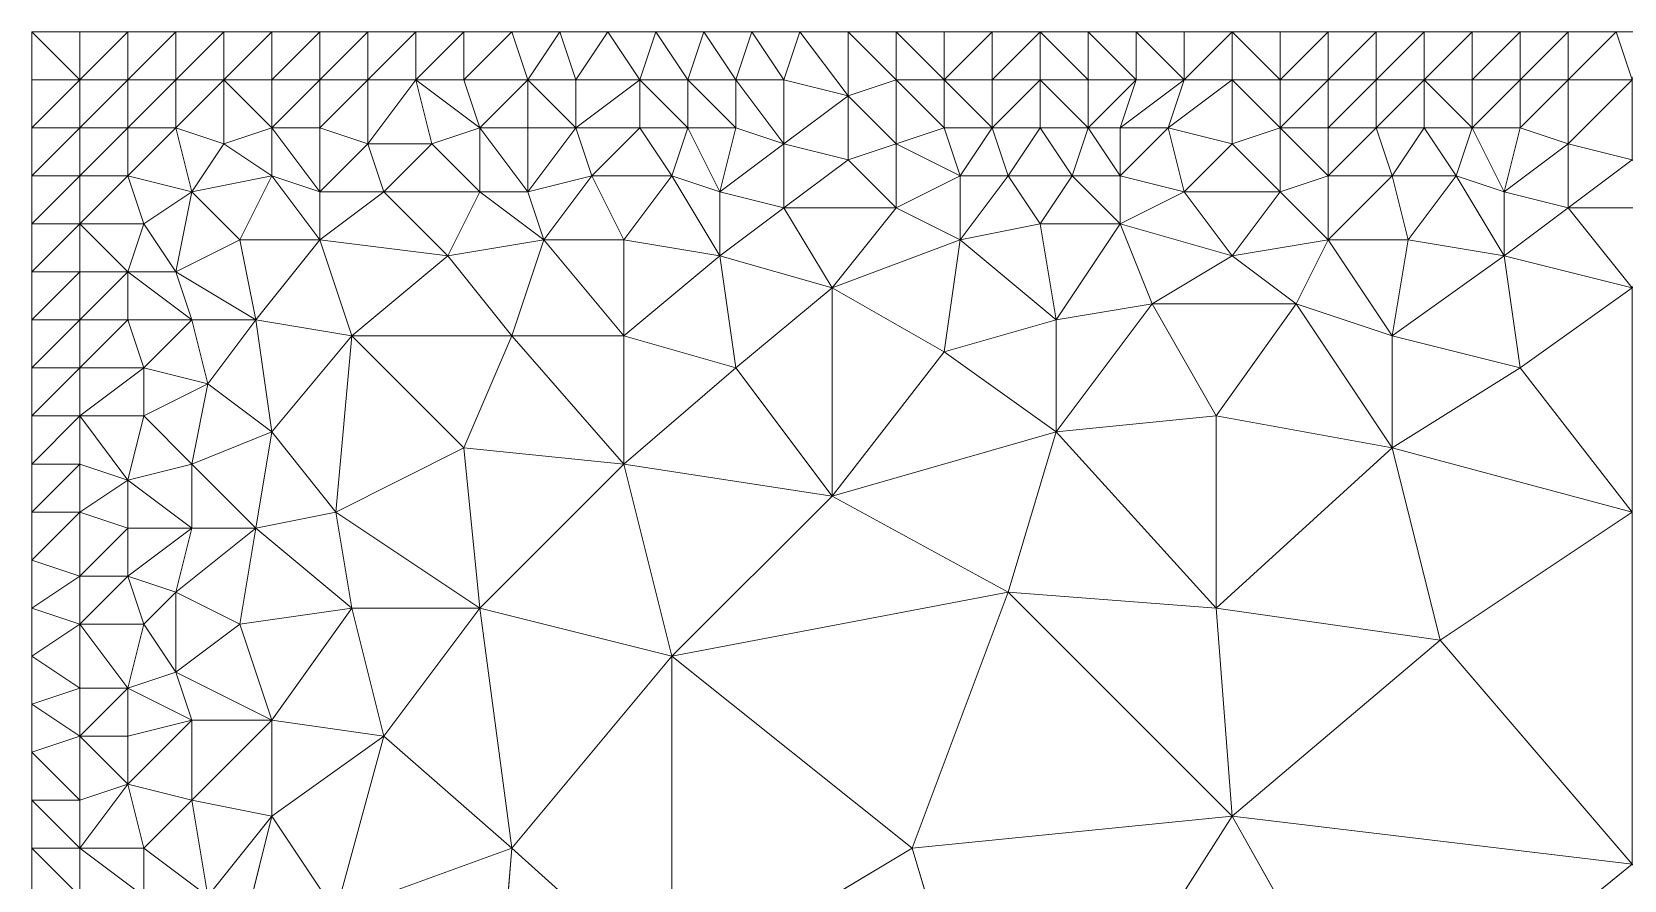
# Model space of a CAD drawing. Header units: metres. Extents: x 0 to 8, y 0 to 4.
# Drawn here: x 6 to 6.995, y 3.47 to 4 of the extents above; entities that cross this region are included whole.
import ezdxf

# ---------------------------------------------------------------- set-up
doc = ezdxf.new("R2010")
doc.units = ezdxf.units.M
doc.header["$MEASUREMENT"] = 0
doc.layers.add('losas-1', color=7, linetype='Continuous', lineweight=0)

msp = doc.modelspace()

# ---------------------------------------------------------------- linework, layer by layer
at = {"layer": 'losas-1'}
for p, q in [((8, 4), (6, 4)), ((6, 4), (6, 0)), ((6.03, 3.97), (6, 4)), ((6.03, 4), (6.03, 3.97)), ((6.03, 3.97), (6.06, 4)), ((6.06, 4), (6.06, 3.97)), ((6.06, 3.97), (6.09, 4)), ((6.09, 4), (6.09, 3.97)), ((6.09, 3.97), (6.12, 4)), ((6.12, 4), (6.12, 3.97)), ((6.12, 3.97), (6.15, 4)), ((6.15, 4), (6.15, 3.97)), ((6.15, 3.97), (6.18, 4)), ((6.18, 4), (6.18, 3.97)), ((6.18, 3.97), (6.21, 4)), ((6.21, 4), (6.21, 3.97)), ((6.21, 3.97), (6.24, 4)), ((6.24, 4), (6.24, 3.97)), ((6.24, 3.97), (6.27, 4)), ((6.27, 4), (6.27, 3.97)), ((6.27, 3.97), (6.3, 4)), ((6.3, 4), (6.31, 3.97)), ((6.31, 3.97), (6.33, 4)), ((6.33, 4), (6.34, 3.97)), ((6.36, 4), (6.34, 3.97)), ((6.36, 4), (6.38, 3.97)), ((6.39, 4), (6.38, 3.97)), ((6.41, 3.97), (6.39, 4)), ((6.42, 4), (6.41, 3.97)), ((6.44, 3.97), (6.42, 4)), ((6.45, 4), (6.44, 3.97)), ((6.47, 3.97), (6.45, 4)), ((6.48, 4), (6.47, 3.97)), ((6.51, 3.96), (6.48, 4)), ((6.54, 3.97), (6.51, 4)), ((6.51, 4), (6.51, 3.96)), ((6.57, 3.97), (6.54, 4)), ((6.54, 4), (6.54, 3.97)), ((6.57, 4), (6.57, 3.97)), ((6.57, 3.97), (6.6, 4)), ((6.6, 4), (6.6, 3.97)), ((6.6, 3.97), (6.63, 4)), ((6.66, 3.97), (6.63, 4)), ((6.63, 4), (6.63, 3.97)), ((6.69, 3.97), (6.66, 4)), ((6.66, 4), (6.66, 3.97)), ((6.72, 3.97), (6.69, 4)), ((6.69, 4), (6.69, 3.97)), ((6.72, 4), (6.72, 3.97)), ((6.72, 3.97), (6.75, 4)), ((6.78, 3.97), (6.75, 4)), ((6.75, 4), (6.75, 3.97)), ((6.78, 4), (6.78, 3.97)), ((6.78, 3.97), (6.81, 4)), ((6.81, 4), (6.81, 3.97)), ((6.81, 3.97), (6.84, 4)), ((6.84, 4), (6.84, 3.97)), ((6.84, 3.97), (6.87, 4)), ((6.87, 4), (6.87, 3.97)), ((6.87, 3.97), (6.9, 4)), ((6.9, 4), (6.9, 3.97)), ((6.9, 3.97), (6.93, 4)), ((6.93, 4), (6.93, 3.97)), ((6.93, 3.97), (6.96, 4)), ((6.96, 3.97), (6.99, 4)), ((6.96, 4), (6.96, 3.97)), ((6.99, 4), (7, 3.97)), ((6, 3.97), (6.03, 3.97)), ((6.03, 3.97), (6, 3.94)), ((6.03, 3.97), (6.06, 3.97)), ((6.03, 3.94), (6.03, 3.97)), ((6.06, 3.97), (6.03, 3.94)), ((6.06, 3.97), (6.09, 3.97)), ((6.06, 3.94), (6.06, 3.97)), ((6.09, 3.97), (6.06, 3.94)), ((6.09, 3.97), (6.12, 3.97)), ((6.09, 3.94), (6.09, 3.97)), ((6.12, 3.97), (6.09, 3.94)), ((6.12, 3.97), (6.15, 3.97)), ((6.12, 3.93), (6.12, 3.97)), ((6.12, 3.97), (6.15, 3.94)), ((6.15, 3.97), (6.18, 3.97)), ((6.15, 3.94), (6.15, 3.97)), ((6.18, 3.97), (6.15, 3.94)), ((6.18, 3.97), (6.21, 3.97)), ((6.18, 3.94), (6.18, 3.97)), ((6.21, 3.97), (6.18, 3.94)), ((6.21, 3.97), (6.24, 3.97)), ((6.21, 3.93), (6.21, 3.97)), ((6.24, 3.97), (6.21, 3.93)), ((6.24, 3.97), (6.27, 3.97)), ((6.25, 3.93), (6.24, 3.97)), ((6.24, 3.97), (6.28, 3.94)), ((6.27, 3.97), (6.31, 3.97)), ((6.28, 3.94), (6.27, 3.97)), ((6.31, 3.97), (6.28, 3.94)), ((6.31, 3.97), (6.34, 3.97)), ((6.31, 3.94), (6.31, 3.97)), ((6.31, 3.97), (6.34, 3.94)), ((6.34, 3.97), (6.38, 3.97)), ((6.34, 3.94), (6.34, 3.97)), ((6.38, 3.97), (6.34, 3.94)), ((6.38, 3.97), (6.41, 3.97)), ((6.38, 3.94), (6.38, 3.97)), ((6.38, 3.97), (6.41, 3.94)), ((6.41, 3.97), (6.44, 3.97)), ((6.41, 3.94), (6.41, 3.97)), ((6.41, 3.97), (6.44, 3.94)), ((6.44, 3.97), (6.47, 3.97)), ((6.44, 3.94), (6.44, 3.97)), ((6.44, 3.97), (6.47, 3.93)), ((6.47, 3.97), (6.51, 3.96)), ((6.47, 3.93), (6.47, 3.97)), ((6.51, 3.96), (6.54, 3.97)), ((6.54, 3.97), (6.57, 3.97)), ((6.54, 3.93), (6.54, 3.97)), ((6.54, 3.97), (6.57, 3.94)), ((6.57, 3.97), (6.6, 3.97)), ((6.57, 3.94), (6.57, 3.97)), ((6.57, 3.97), (6.6, 3.94)), ((6.6, 3.97), (6.63, 3.97)), ((6.6, 3.94), (6.6, 3.97)), ((6.63, 3.97), (6.6, 3.94)), ((6.63, 3.97), (6.66, 3.94)), ((6.66, 3.97), (6.63, 3.97)), ((6.63, 3.97), (6.63, 3.94)), ((6.66, 3.94), (6.66, 3.97)), ((6.69, 3.97), (6.66, 3.94)), ((6.69, 3.97), (6.66, 3.97)), ((6.68, 3.94), (6.69, 3.97)), ((6.72, 3.97), (6.68, 3.94)), ((6.72, 3.97), (6.69, 3.97)), ((6.71, 3.94), (6.72, 3.97)), ((6.75, 3.97), (6.71, 3.94)), ((6.72, 3.97), (6.75, 3.97)), ((6.75, 3.97), (6.78, 3.97)), ((6.75, 3.93), (6.75, 3.97)), ((6.75, 3.97), (6.78, 3.94)), ((6.78, 3.97), (6.81, 3.97)), ((6.78, 3.94), (6.78, 3.97)), ((6.81, 3.97), (6.78, 3.94)), ((6.81, 3.97), (6.84, 3.97)), ((6.81, 3.94), (6.81, 3.97)), ((6.84, 3.97), (6.81, 3.94)), ((6.84, 3.97), (6.87, 3.97)), ((6.84, 3.94), (6.84, 3.97)), ((6.87, 3.97), (6.84, 3.94)), ((6.87, 3.97), (6.9, 3.97)), ((6.87, 3.94), (6.87, 3.97)), ((6.87, 3.97), (6.9, 3.94)), ((6.9, 3.97), (6.93, 3.97)), ((6.9, 3.94), (6.9, 3.97)), ((6.93, 3.97), (6.9, 3.94)), ((6.93, 3.97), (6.96, 3.97)), ((6.93, 3.94), (6.93, 3.97)), ((6.96, 3.97), (6.93, 3.94)), ((6.96, 3.97), (7, 3.97)), ((6.96, 3.93), (6.96, 3.97)), ((7, 3.97), (6.96, 3.93)), ((6.51, 3.96), (6.47, 3.93)), ((6.51, 3.92), (6.51, 3.96)), ((6.51, 3.96), (6.54, 3.93)), ((6, 3.94), (6.03, 3.94)), ((6.03, 3.94), (6, 3.91)), ((6.03, 3.91), (6.03, 3.94)), ((6.06, 3.94), (6.03, 3.91)), ((6.06, 3.94), (6.03, 3.94)), ((6.09, 3.94), (6.06, 3.91)), ((6.09, 3.94), (6.06, 3.94)), ((6.06, 3.94), (6.06, 3.91)), ((6.1, 3.9), (6.09, 3.94)), ((6.12, 3.93), (6.09, 3.94)), ((6.15, 3.94), (6.12, 3.93)), ((6.15, 3.94), (6.18, 3.9)), ((6.18, 3.94), (6.15, 3.94)), ((6.15, 3.94), (6.15, 3.91)), ((6.18, 3.9), (6.18, 3.94)), ((6.21, 3.93), (6.18, 3.94)), ((6.28, 3.94), (6.25, 3.93)), ((6.28, 3.9), (6.28, 3.94)), ((6.28, 3.94), (6.31, 3.9)), ((6.31, 3.94), (6.28, 3.94)), ((6.31, 3.9), (6.31, 3.94)), ((6.34, 3.94), (6.31, 3.9)), ((6.34, 3.94), (6.31, 3.94)), ((6.35, 3.91), (6.34, 3.94)), ((6.38, 3.94), (6.34, 3.94)), ((6.38, 3.94), (6.35, 3.91)), ((6.4, 3.91), (6.38, 3.94)), ((6.41, 3.94), (6.38, 3.94)), ((6.41, 3.94), (6.4, 3.91)), ((6.41, 3.94), (6.43, 3.9)), ((6.44, 3.94), (6.41, 3.94)), ((6.43, 3.9), (6.44, 3.94)), ((6.47, 3.93), (6.44, 3.94)), ((6.57, 3.94), (6.54, 3.93)), ((6.6, 3.94), (6.57, 3.94)), ((6.57, 3.94), (6.58, 3.91)), ((6.6, 3.94), (6.58, 3.91)), ((6.61, 3.91), (6.6, 3.94)), ((6.63, 3.94), (6.6, 3.94)), ((6.63, 3.94), (6.61, 3.91)), ((6.63, 3.94), (6.66, 3.94)), ((6.65, 3.91), (6.63, 3.94)), ((6.66, 3.94), (6.65, 3.91)), ((6.66, 3.94), (6.68, 3.91)), ((6.68, 3.94), (6.66, 3.94)), ((6.68, 3.91), (6.68, 3.94)), ((6.71, 3.94), (6.68, 3.91)), ((6.71, 3.94), (6.68, 3.94)), ((6.72, 3.9), (6.71, 3.94)), ((6.75, 3.93), (6.71, 3.94)), ((6.78, 3.94), (6.75, 3.93)), ((6.78, 3.9), (6.78, 3.94)), ((6.78, 3.94), (6.81, 3.91)), ((6.81, 3.94), (6.78, 3.94)), ((6.81, 3.91), (6.81, 3.94)), ((6.84, 3.94), (6.81, 3.91)), ((6.84, 3.94), (6.81, 3.94)), ((6.85, 3.91), (6.84, 3.94)), ((6.87, 3.94), (6.84, 3.94)), ((6.87, 3.94), (6.85, 3.91)), ((6.89, 3.91), (6.87, 3.94)), ((6.9, 3.94), (6.87, 3.94)), ((6.9, 3.94), (6.89, 3.91)), ((6.9, 3.94), (6.92, 3.9)), ((6.93, 3.94), (6.9, 3.94)), ((6.92, 3.9), (6.93, 3.94)), ((6.96, 3.93), (6.93, 3.94)), ((6.12, 3.93), (6.1, 3.9)), ((6.15, 3.91), (6.12, 3.93)), ((6.21, 3.93), (6.18, 3.9)), ((6.22, 3.9), (6.21, 3.93)), ((6.25, 3.93), (6.21, 3.93)), ((6.25, 3.93), (6.22, 3.9)), ((6.28, 3.9), (6.25, 3.93)), ((6.47, 3.93), (6.43, 3.9)), ((6.47, 3.89), (6.47, 3.93)), ((6.51, 3.92), (6.47, 3.93)), ((6.54, 3.93), (6.51, 3.92)), ((6.54, 3.93), (6.58, 3.91)), ((6.54, 3.93), (6.54, 3.89)), ((6.75, 3.93), (6.72, 3.9)), ((6.78, 3.9), (6.75, 3.93)), ((6.96, 3.93), (6.92, 3.9)), ((6.96, 3.89), (6.96, 3.93)), ((7, 3.92), (6.96, 3.93)), ((6.51, 3.92), (6.47, 3.89)), ((6.54, 3.89), (6.51, 3.92)), ((7, 3.92), (6.96, 3.89)), ((6, 3.91), (6.03, 3.91)), ((6.03, 3.91), (6, 3.88)), ((6.03, 3.88), (6.03, 3.91)), ((6.06, 3.91), (6.03, 3.88)), ((6.06, 3.91), (6.03, 3.91)), ((6.06, 3.91), (6.1, 3.9)), ((6.07, 3.88), (6.06, 3.91)), ((6.1, 3.9), (6.15, 3.91)), ((6.15, 3.91), (6.13, 3.87)), ((6.18, 3.87), (6.15, 3.91)), ((6.18, 3.9), (6.15, 3.91)), ((6.35, 3.91), (6.31, 3.9)), ((6.35, 3.91), (6.32, 3.87)), ((6.37, 3.87), (6.35, 3.91)), ((6.35, 3.91), (6.4, 3.91)), ((6.4, 3.91), (6.37, 3.87)), ((6.43, 3.86), (6.4, 3.91)), ((6.43, 3.9), (6.4, 3.91)), ((6.58, 3.91), (6.54, 3.89)), ((6.58, 3.91), (6.61, 3.91)), ((6.61, 3.91), (6.58, 3.87)), ((6.58, 3.91), (6.58, 3.87)), ((6.63, 3.88), (6.61, 3.91)), ((6.61, 3.91), (6.65, 3.91)), ((6.65, 3.91), (6.63, 3.88)), ((6.65, 3.91), (6.68, 3.91)), ((6.68, 3.88), (6.65, 3.91)), ((6.68, 3.91), (6.72, 3.9)), ((6.68, 3.88), (6.68, 3.91)), ((6.81, 3.91), (6.78, 3.9)), ((6.85, 3.91), (6.81, 3.87)), ((6.85, 3.91), (6.81, 3.91)), ((6.81, 3.91), (6.81, 3.87)), ((6.86, 3.87), (6.85, 3.91)), ((6.85, 3.91), (6.89, 3.91)), ((6.89, 3.91), (6.86, 3.87)), ((6.89, 3.91), (6.92, 3.86)), ((6.92, 3.9), (6.89, 3.91)), ((6.1, 3.9), (6.07, 3.88)), ((6.1, 3.9), (6.09, 3.85)), ((6.13, 3.87), (6.1, 3.9)), ((6.22, 3.9), (6.18, 3.87)), ((6.18, 3.87), (6.18, 3.9)), ((6.22, 3.9), (6.18, 3.9)), ((6.26, 3.86), (6.22, 3.9)), ((6.22, 3.9), (6.28, 3.9)), ((6.26, 3.86), (6.28, 3.9)), ((6.28, 3.9), (6.32, 3.87)), ((6.31, 3.9), (6.28, 3.9)), ((6.32, 3.87), (6.31, 3.9)), ((6.43, 3.86), (6.43, 3.9)), ((6.47, 3.89), (6.43, 3.9)), ((6.72, 3.9), (6.68, 3.88)), ((6.75, 3.86), (6.72, 3.9)), ((6.72, 3.9), (6.78, 3.9)), ((6.78, 3.9), (6.75, 3.86)), ((6.81, 3.87), (6.78, 3.9)), ((6.92, 3.86), (6.92, 3.9)), ((6.96, 3.89), (6.92, 3.9)), ((6.47, 3.89), (6.43, 3.86)), ((6.5, 3.84), (6.47, 3.89)), ((6.47, 3.89), (6.54, 3.89)), ((6.54, 3.89), (6.5, 3.84)), ((6.58, 3.87), (6.54, 3.89)), ((6.96, 3.89), (6.92, 3.86)), ((7, 3.84), (6.96, 3.89)), ((6.96, 3.89), (7.04, 3.89)), ((6, 3.88), (6.03, 3.88)), ((6.03, 3.88), (6, 3.85)), ((6.03, 3.85), (6.03, 3.88)), ((6.03, 3.88), (6.06, 3.85)), ((6.07, 3.88), (6.03, 3.88)), ((6.06, 3.85), (6.07, 3.88)), ((6.09, 3.85), (6.07, 3.88)), ((6.63, 3.88), (6.58, 3.87)), ((6.64, 3.82), (6.63, 3.88)), ((6.68, 3.88), (6.63, 3.88)), ((6.68, 3.88), (6.64, 3.82)), ((6.7, 3.83), (6.68, 3.88)), ((6.75, 3.86), (6.68, 3.88)), ((6.13, 3.87), (6.09, 3.85)), ((6.18, 3.87), (6.13, 3.87)), ((6.13, 3.87), (6.14, 3.82)), ((6.18, 3.87), (6.14, 3.82)), ((6.2, 3.81), (6.18, 3.87)), ((6.26, 3.86), (6.18, 3.87)), ((6.32, 3.87), (6.26, 3.86)), ((6.32, 3.87), (6.3, 3.81)), ((6.32, 3.87), (6.37, 3.81)), ((6.37, 3.87), (6.32, 3.87)), ((6.37, 3.81), (6.37, 3.87)), ((6.43, 3.86), (6.37, 3.87)), ((6.5, 3.84), (6.58, 3.87)), ((6.58, 3.87), (6.57, 3.8)), ((6.58, 3.87), (6.64, 3.82)), ((6.81, 3.87), (6.75, 3.86)), ((6.81, 3.87), (6.79, 3.83)), ((6.81, 3.87), (6.85, 3.81)), ((6.86, 3.87), (6.81, 3.87)), ((6.85, 3.81), (6.86, 3.87)), ((6.92, 3.86), (6.86, 3.87)), ((6.26, 3.86), (6.2, 3.81)), ((6.3, 3.81), (6.26, 3.86)), ((6.43, 3.86), (6.37, 3.81)), ((6.44, 3.79), (6.43, 3.86)), ((6.5, 3.84), (6.43, 3.86)), ((6.75, 3.86), (6.7, 3.83)), ((6.79, 3.83), (6.75, 3.86)), ((6.92, 3.86), (6.85, 3.81)), ((6.93, 3.79), (6.92, 3.86)), ((7, 3.84), (6.92, 3.86)), ((6, 3.85), (6.03, 3.85)), ((6.03, 3.85), (6, 3.82)), ((6.03, 3.82), (6.03, 3.85)), ((6.06, 3.85), (6.03, 3.82)), ((6.06, 3.85), (6.03, 3.85)), ((6.06, 3.82), (6.06, 3.85)), ((6.06, 3.85), (6.1, 3.82)), ((6.09, 3.85), (6.06, 3.85)), ((6.1, 3.82), (6.09, 3.85)), ((6.14, 3.82), (6.09, 3.85)), ((6.5, 3.84), (6.44, 3.79)), ((6.57, 3.8), (6.5, 3.84)), ((6.5, 3.84), (6.5, 3.71)), ((7, 3.84), (6.93, 3.79)), ((6.64, 3.82), (6.7, 3.83)), ((6.7, 3.83), (6.64, 3.75)), ((6.74, 3.76), (6.7, 3.83)), ((6.7, 3.83), (6.79, 3.83)), ((6.79, 3.83), (6.74, 3.76)), ((6.79, 3.83), (6.85, 3.81)), ((6.79, 3.83), (6.85, 3.74)), ((6, 3.82), (6.03, 3.82)), ((6.03, 3.82), (6, 3.79)), ((6.03, 3.79), (6.03, 3.82)), ((6.06, 3.82), (6.03, 3.79)), ((6.06, 3.82), (6.03, 3.82)), ((6.07, 3.79), (6.06, 3.82)), ((6.1, 3.82), (6.06, 3.82)), ((6.1, 3.82), (6.07, 3.79)), ((6.11, 3.78), (6.1, 3.82)), ((6.14, 3.82), (6.1, 3.82)), ((6.14, 3.82), (6.11, 3.78)), ((6.14, 3.82), (6.2, 3.81)), ((6.14, 3.82), (6.15, 3.75)), ((6.57, 3.8), (6.64, 3.82)), ((6.64, 3.82), (6.64, 3.75)), ((6.2, 3.81), (6.15, 3.75)), ((6.2, 3.81), (6.19, 3.7)), ((6.27, 3.74), (6.2, 3.81)), ((6.2, 3.81), (6.3, 3.81)), ((6.3, 3.81), (6.27, 3.74)), ((6.3, 3.81), (6.37, 3.81)), ((6.37, 3.73), (6.3, 3.81)), ((6.37, 3.81), (6.44, 3.79)), ((6.37, 3.73), (6.37, 3.81)), ((6.85, 3.74), (6.85, 3.81)), ((6.93, 3.79), (6.85, 3.81)), ((6.57, 3.8), (6.5, 3.71)), ((6.64, 3.75), (6.57, 3.8)), ((6, 3.79), (6.03, 3.79)), ((6.03, 3.79), (6, 3.76)), ((6.03, 3.76), (6.03, 3.79)), ((6.07, 3.79), (6.03, 3.76)), ((6.07, 3.79), (6.03, 3.79)), ((6.07, 3.76), (6.07, 3.79)), ((6.11, 3.78), (6.07, 3.79)), ((6.44, 3.79), (6.37, 3.73)), ((6.5, 3.71), (6.44, 3.79)), ((6.93, 3.79), (6.85, 3.74)), ((7, 3.7), (6.93, 3.79)), ((6.11, 3.78), (6.07, 3.76)), ((6.11, 3.78), (6.1, 3.73)), ((6.15, 3.75), (6.11, 3.78)), ((6, 3.76), (6.03, 3.76)), ((6.03, 3.76), (6, 3.73)), ((6.03, 3.73), (6.03, 3.76)), ((6.03, 3.76), (6.06, 3.72)), ((6.07, 3.76), (6.03, 3.76)), ((6.06, 3.72), (6.07, 3.76)), ((6.1, 3.73), (6.07, 3.76)), ((6.74, 3.76), (6.64, 3.75)), ((6.74, 3.64), (6.74, 3.76)), ((6.85, 3.74), (6.74, 3.76)), ((6.15, 3.75), (6.1, 3.73)), ((6.14, 3.69), (6.15, 3.75)), ((6.19, 3.7), (6.15, 3.75)), ((6.5, 3.71), (6.64, 3.75)), ((6.64, 3.75), (6.61, 3.65)), ((6.64, 3.75), (6.74, 3.64)), ((6.27, 3.74), (6.19, 3.7)), ((6.37, 3.73), (6.27, 3.74)), ((6.27, 3.74), (6.28, 3.64)), ((6.85, 3.74), (6.74, 3.64)), ((6.88, 3.62), (6.85, 3.74)), ((7, 3.7), (6.85, 3.74)), ((6, 3.73), (6.03, 3.73)), ((6.03, 3.73), (6, 3.7)), ((6.03, 3.7), (6.03, 3.73)), ((6.06, 3.72), (6.03, 3.73)), ((6.1, 3.73), (6.06, 3.72)), ((6.1, 3.69), (6.1, 3.73)), ((6.14, 3.69), (6.1, 3.73)), ((6.37, 3.73), (6.28, 3.64)), ((6.4, 3.61), (6.37, 3.73)), ((6.5, 3.71), (6.37, 3.73)), ((6.06, 3.72), (6.03, 3.7)), ((6.06, 3.69), (6.06, 3.72)), ((6.06, 3.72), (6.1, 3.69)), ((6.5, 3.71), (6.4, 3.61)), ((6.61, 3.65), (6.5, 3.71)), ((6, 3.7), (6.03, 3.7)), ((6.03, 3.7), (6, 3.67)), ((6.03, 3.66), (6.03, 3.7)), ((6.06, 3.69), (6.03, 3.7)), ((6.19, 3.7), (6.14, 3.69)), ((6.2, 3.64), (6.19, 3.7)), ((6.19, 3.7), (6.28, 3.64)), ((7, 3.7), (6.88, 3.62)), ((6.06, 3.69), (6.03, 3.66)), ((6.06, 3.66), (6.06, 3.69)), ((6.1, 3.69), (6.06, 3.66)), ((6.1, 3.69), (6.06, 3.69)), ((6.14, 3.69), (6.09, 3.65)), ((6.1, 3.69), (6.09, 3.65)), ((6.14, 3.69), (6.1, 3.69)), ((6.14, 3.69), (6.13, 3.63)), ((6.14, 3.69), (6.2, 3.64)), ((6, 3.67), (6.03, 3.66)), ((6.03, 3.66), (6, 3.64)), ((6.03, 3.63), (6.03, 3.66)), ((6.06, 3.66), (6.03, 3.63)), ((6.06, 3.66), (6.03, 3.66)), ((6.07, 3.63), (6.06, 3.66)), ((6.09, 3.65), (6.06, 3.66)), ((6.09, 3.65), (6.07, 3.63)), ((6.13, 3.63), (6.09, 3.65)), ((6.09, 3.65), (6.09, 3.6)), ((6.4, 3.61), (6.61, 3.65)), ((6.61, 3.65), (6.55, 3.49)), ((6.61, 3.65), (6.74, 3.64)), ((6.61, 3.65), (6.75, 3.51)), ((6, 3.64), (6.03, 3.63)), ((6.2, 3.64), (6.13, 3.63)), ((6.2, 3.64), (6.15, 3.57)), ((6.22, 3.56), (6.2, 3.64)), ((6.28, 3.64), (6.2, 3.64)), ((6.28, 3.64), (6.22, 3.56)), ((6.28, 3.64), (6.4, 3.61)), ((6.28, 3.64), (6.3, 3.49)), ((6.74, 3.64), (6.88, 3.62)), ((6.75, 3.51), (6.74, 3.64)), ((6, 3.61), (6.03, 3.63)), ((6.03, 3.59), (6.03, 3.63)), ((6.03, 3.63), (6.06, 3.59)), ((6.07, 3.63), (6.03, 3.63)), ((6.06, 3.59), (6.07, 3.63)), ((6.09, 3.6), (6.07, 3.63)), ((6.13, 3.63), (6.09, 3.6)), ((6.15, 3.57), (6.13, 3.63)), ((6.88, 3.62), (6.75, 3.51)), ((7, 3.48), (6.88, 3.62)), ((6, 3.61), (6.03, 3.59)), ((6.4, 3.61), (6.3, 3.49)), ((6.55, 3.49), (6.4, 3.61)), ((6.4, 3.61), (6.4, 3.4)), ((6.09, 3.6), (6.06, 3.59)), ((6.1, 3.57), (6.09, 3.6)), ((6.15, 3.57), (6.09, 3.6)), ((6, 3.58), (6.03, 3.59)), ((6.03, 3.56), (6.03, 3.59)), ((6.06, 3.59), (6.03, 3.56)), ((6.06, 3.59), (6.03, 3.59)), ((6.06, 3.56), (6.06, 3.59)), ((6.06, 3.59), (6.1, 3.57)), ((6.03, 3.56), (6, 3.58)), ((6.1, 3.57), (6.06, 3.53)), ((6.1, 3.57), (6.06, 3.56)), ((6.15, 3.57), (6.1, 3.52)), ((6.15, 3.57), (6.1, 3.57)), ((6.1, 3.57), (6.1, 3.52)), ((6.22, 3.56), (6.15, 3.57)), ((6.15, 3.57), (6.15, 3.51)), ((6, 3.55), (6.03, 3.56)), ((6.03, 3.52), (6.03, 3.56)), ((6.03, 3.56), (6.06, 3.53)), ((6.06, 3.56), (6.03, 3.56)), ((6.06, 3.53), (6.06, 3.56)), ((6.22, 3.56), (6.15, 3.51)), ((6.22, 3.56), (6.19, 3.45)), ((6.3, 3.49), (6.22, 3.56)), ((6.03, 3.52), (6, 3.55)), ((6.06, 3.53), (6.03, 3.49)), ((6.06, 3.53), (6.03, 3.52)), ((6.07, 3.49), (6.06, 3.53)), ((6.1, 3.52), (6.06, 3.53)), ((6, 3.52), (6.03, 3.52)), ((6.03, 3.49), (6, 3.52)), ((6.03, 3.49), (6.03, 3.52)), ((6.1, 3.52), (6.07, 3.49)), ((6.15, 3.51), (6.1, 3.52)), ((6.1, 3.52), (6.11, 3.46)), ((6.15, 3.51), (6.11, 3.46)), ((6.15, 3.51), (6.13, 3.43)), ((6.19, 3.45), (6.15, 3.51)), ((6.75, 3.51), (6.55, 3.49)), ((6.75, 3.51), (6.61, 3.29)), ((6.84, 3.35), (6.75, 3.51)), ((7, 3.48), (6.75, 3.51)), ((6, 3.49), (6.03, 3.49)), ((6.03, 3.46), (6, 3.49)), ((6.03, 3.46), (6.03, 3.49)), ((6.03, 3.49), (6.07, 3.46)), ((6.07, 3.49), (6.03, 3.49)), ((6.07, 3.46), (6.07, 3.49)), ((6.11, 3.46), (6.07, 3.49)), ((6.3, 3.49), (6.19, 3.45)), ((6.29, 3.37), (6.3, 3.49)), ((6.4, 3.4), (6.3, 3.49)), ((6.55, 3.49), (6.4, 3.4)), ((6.55, 3.49), (6.61, 3.29)), ((7, 3.48), (6.84, 3.35))]:
    msp.add_line(p, q, dxfattribs=at)
for points, invisible_edges in [([(6.03, 3.97), (6, 4), (6, 3.97)], 2), ([(6.03, 4), (6, 4), (6.03, 3.97)], 1), ([(6.06, 4), (6.03, 4), (6.03, 3.97)], 1), ([(6.09, 4), (6.06, 4), (6.06, 3.97)], 1), ([(6.12, 4), (6.09, 4), (6.09, 3.97)], 1), ([(6.15, 4), (6.12, 4), (6.12, 3.97)], 1), ([(6.18, 4), (6.15, 4), (6.15, 3.97)], 1), ([(6.21, 4), (6.18, 4), (6.18, 3.97)], 1), ([(6.24, 4), (6.21, 4), (6.21, 3.97)], 1), ([(6.27, 4), (6.24, 4), (6.24, 3.97)], 1), ([(6.3, 4), (6.27, 4), (6.27, 3.97)], 1), ([(6.31, 3.97), (6.33, 4), (6.3, 4)], 2), ([(6.36, 4), (6.33, 4), (6.34, 3.97)], 1), ([(6.38, 3.97), (6.39, 4), (6.36, 4)], 2), ([(6.42, 4), (6.39, 4), (6.41, 3.97)], 1), ([(6.45, 4), (6.42, 4), (6.44, 3.97)], 1), ([(6.48, 4), (6.45, 4), (6.47, 3.97)], 1), ([(6.51, 4), (6.48, 4), (6.51, 3.96)], 1), ([(6.54, 4), (6.51, 4), (6.54, 3.97)], 1), ([(6.57, 4), (6.54, 4), (6.57, 3.97)], 1), ([(6.6, 4), (6.57, 4), (6.57, 3.97)], 1), ([(6.63, 4), (6.6, 4), (6.6, 3.97)], 1), ([(6.66, 4), (6.63, 4), (6.66, 3.97)], 1), ([(6.69, 4), (6.66, 4), (6.69, 3.97)], 1), ([(6.72, 4), (6.69, 4), (6.72, 3.97)], 1), ([(6.75, 4), (6.72, 4), (6.72, 3.97)], 1), ([(6.78, 4), (6.75, 4), (6.78, 3.97)], 1), ([(6.81, 4), (6.78, 4), (6.78, 3.97)], 1), ([(6.84, 4), (6.81, 4), (6.81, 3.97)], 1), ([(6.87, 4), (6.84, 4), (6.84, 3.97)], 1), ([(6.9, 4), (6.87, 4), (6.87, 3.97)], 1), ([(6.93, 4), (6.9, 4), (6.9, 3.97)], 1), ([(6.96, 4), (6.93, 4), (6.93, 3.97)], 1), ([(6.96, 3.97), (6.99, 4), (6.96, 4)], 2), ([(7.01, 4), (6.99, 4), (7, 3.97)], 1), ([(6, 3.97), (6, 3.94), (6.03, 3.97)], 1), ([(6, 3.94), (6, 3.91), (6.03, 3.94)], 1), ([(6, 3.91), (6, 3.88), (6.03, 3.91)], 1), ([(6, 3.88), (6, 3.85), (6.03, 3.88)], 1), ([(6, 3.85), (6, 3.82), (6.03, 3.85)], 1), ([(6, 3.82), (6, 3.79), (6.03, 3.82)], 1), ([(6, 3.79), (6, 3.76), (6.03, 3.79)], 1), ([(6, 3.76), (6, 3.73), (6.03, 3.76)], 1), ([(6, 3.73), (6, 3.7), (6.03, 3.73)], 1), ([(6, 3.7), (6, 3.67), (6.03, 3.7)], 1), ([(6, 3.67), (6, 3.64), (6.03, 3.66)], 1), ([(6.03, 3.63), (6, 3.64), (6, 3.61)], 2), ([(6, 3.61), (6, 3.58), (6.03, 3.59)], 1), ([(6.03, 3.56), (6, 3.58), (6, 3.55)], 2), ([(6, 3.55), (6, 3.52), (6.03, 3.52)], 1), ([(6, 3.52), (6, 3.49), (6.03, 3.49)], 1), ([(6, 3.49), (6, 3.46), (6.03, 3.46)], 1)]:
    msp.add_3dface(points, dxfattribs=dict(at, invisible_edges=invisible_edges))
for points in [[(6.06, 4), (6.03, 3.97), (6.06, 3.97)], [(6.09, 4), (6.06, 3.97), (6.09, 3.97)], [(6.12, 4), (6.09, 3.97), (6.12, 3.97)], [(6.15, 4), (6.12, 3.97), (6.15, 3.97)], [(6.18, 4), (6.15, 3.97), (6.18, 3.97)], [(6.21, 4), (6.18, 3.97), (6.21, 3.97)], [(6.24, 4), (6.21, 3.97), (6.24, 3.97)], [(6.27, 4), (6.24, 3.97), (6.27, 3.97)], [(6.3, 4), (6.27, 3.97), (6.31, 3.97)], [(6.34, 3.97), (6.33, 4), (6.31, 3.97)], [(6.38, 3.97), (6.36, 4), (6.34, 3.97)], [(6.41, 3.97), (6.39, 4), (6.38, 3.97)], [(6.44, 3.97), (6.42, 4), (6.41, 3.97)], [(6.47, 3.97), (6.45, 4), (6.44, 3.97)], [(6.51, 3.96), (6.48, 4), (6.47, 3.97)], [(6.54, 3.97), (6.51, 4), (6.51, 3.96)], [(6.57, 3.97), (6.54, 4), (6.54, 3.97)], [(6.6, 4), (6.57, 3.97), (6.6, 3.97)], [(6.63, 4), (6.6, 3.97), (6.63, 3.97)], [(6.66, 3.97), (6.63, 4), (6.63, 3.97)], [(6.69, 3.97), (6.66, 4), (6.66, 3.97)], [(6.72, 3.97), (6.69, 4), (6.69, 3.97)], [(6.75, 4), (6.72, 3.97), (6.75, 3.97)], [(6.78, 3.97), (6.75, 4), (6.75, 3.97)], [(6.81, 4), (6.78, 3.97), (6.81, 3.97)], [(6.84, 4), (6.81, 3.97), (6.84, 3.97)], [(6.87, 4), (6.84, 3.97), (6.87, 3.97)], [(6.9, 4), (6.87, 3.97), (6.9, 3.97)], [(6.93, 4), (6.9, 3.97), (6.93, 3.97)], [(6.96, 4), (6.93, 3.97), (6.96, 3.97)], [(7, 3.97), (6.99, 4), (6.96, 3.97)], [(6.03, 3.97), (6, 3.94), (6.03, 3.94)], [(6.03, 3.94), (6.06, 3.94), (6.06, 3.97)], [(6.03, 3.94), (6.06, 3.97), (6.03, 3.97)], [(6.06, 3.94), (6.09, 3.94), (6.09, 3.97)], [(6.06, 3.94), (6.09, 3.97), (6.06, 3.97)], [(6.09, 3.94), (6.12, 3.93), (6.12, 3.97)], [(6.09, 3.94), (6.12, 3.97), (6.09, 3.97)], [(6.12, 3.97), (6.15, 3.94), (6.15, 3.97)], [(6.12, 3.93), (6.15, 3.94), (6.12, 3.97)], [(6.15, 3.94), (6.18, 3.94), (6.18, 3.97)], [(6.15, 3.94), (6.18, 3.97), (6.15, 3.97)], [(6.18, 3.94), (6.21, 3.93), (6.21, 3.97)], [(6.18, 3.94), (6.21, 3.97), (6.18, 3.97)], [(6.21, 3.93), (6.25, 3.93), (6.24, 3.97)], [(6.21, 3.93), (6.24, 3.97), (6.21, 3.97)], [(6.24, 3.97), (6.28, 3.94), (6.27, 3.97)], [(6.25, 3.93), (6.28, 3.94), (6.24, 3.97)], [(6.28, 3.94), (6.31, 3.97), (6.27, 3.97)], [(6.28, 3.94), (6.31, 3.94), (6.31, 3.97)], [(6.31, 3.97), (6.34, 3.94), (6.34, 3.97)], [(6.31, 3.94), (6.34, 3.94), (6.31, 3.97)], [(6.34, 3.94), (6.38, 3.94), (6.38, 3.97)], [(6.34, 3.94), (6.38, 3.97), (6.34, 3.97)], [(6.38, 3.97), (6.41, 3.94), (6.41, 3.97)], [(6.38, 3.94), (6.41, 3.94), (6.38, 3.97)], [(6.41, 3.97), (6.44, 3.94), (6.44, 3.97)], [(6.41, 3.94), (6.44, 3.94), (6.41, 3.97)], [(6.44, 3.97), (6.47, 3.93), (6.47, 3.97)], [(6.44, 3.94), (6.47, 3.93), (6.44, 3.97)], [(6.47, 3.93), (6.51, 3.96), (6.47, 3.97)], [(6.51, 3.96), (6.54, 3.93), (6.54, 3.97)], [(6.54, 3.97), (6.57, 3.94), (6.57, 3.97)], [(6.54, 3.93), (6.57, 3.94), (6.54, 3.97)], [(6.57, 3.97), (6.6, 3.94), (6.6, 3.97)], [(6.57, 3.94), (6.6, 3.94), (6.57, 3.97)], [(6.6, 3.94), (6.63, 3.94), (6.63, 3.97)], [(6.6, 3.94), (6.63, 3.97), (6.6, 3.97)], [(6.63, 3.97), (6.66, 3.94), (6.66, 3.97)], [(6.63, 3.94), (6.66, 3.94), (6.63, 3.97)], [(6.66, 3.94), (6.68, 3.94), (6.69, 3.97)], [(6.66, 3.94), (6.69, 3.97), (6.66, 3.97)], [(6.68, 3.94), (6.71, 3.94), (6.72, 3.97)], [(6.68, 3.94), (6.72, 3.97), (6.69, 3.97)], [(6.71, 3.94), (6.75, 3.93), (6.75, 3.97)], [(6.71, 3.94), (6.75, 3.97), (6.72, 3.97)], [(6.75, 3.97), (6.78, 3.94), (6.78, 3.97)], [(6.75, 3.93), (6.78, 3.94), (6.75, 3.97)], [(6.78, 3.94), (6.81, 3.94), (6.81, 3.97)], [(6.78, 3.94), (6.81, 3.97), (6.78, 3.97)], [(6.81, 3.94), (6.84, 3.94), (6.84, 3.97)], [(6.81, 3.94), (6.84, 3.97), (6.81, 3.97)], [(6.84, 3.94), (6.87, 3.94), (6.87, 3.97)], [(6.84, 3.94), (6.87, 3.97), (6.84, 3.97)], [(6.87, 3.97), (6.9, 3.94), (6.9, 3.97)], [(6.87, 3.94), (6.9, 3.94), (6.87, 3.97)], [(6.9, 3.94), (6.93, 3.94), (6.93, 3.97)], [(6.9, 3.94), (6.93, 3.97), (6.9, 3.97)], [(6.93, 3.94), (6.96, 3.93), (6.96, 3.97)], [(6.93, 3.94), (6.96, 3.97), (6.93, 3.97)], [(6.96, 3.93), (7, 3.92), (7, 3.97)], [(6.96, 3.93), (7, 3.97), (6.96, 3.97)], [(6.47, 3.93), (6.51, 3.92), (6.51, 3.96)], [(6.51, 3.92), (6.54, 3.93), (6.51, 3.96)], [(6.03, 3.94), (6, 3.91), (6.03, 3.91)], [(6.03, 3.91), (6.06, 3.91), (6.06, 3.94)], [(6.03, 3.91), (6.06, 3.94), (6.03, 3.94)], [(6.06, 3.91), (6.1, 3.9), (6.09, 3.94)], [(6.06, 3.91), (6.09, 3.94), (6.06, 3.94)], [(6.1, 3.9), (6.12, 3.93), (6.09, 3.94)], [(6.15, 3.91), (6.15, 3.94), (6.12, 3.93)], [(6.15, 3.94), (6.18, 3.9), (6.18, 3.94)], [(6.15, 3.91), (6.18, 3.9), (6.15, 3.94)], [(6.18, 3.9), (6.21, 3.93), (6.18, 3.94)], [(6.28, 3.9), (6.28, 3.94), (6.25, 3.93)], [(6.28, 3.94), (6.31, 3.9), (6.31, 3.94)], [(6.28, 3.9), (6.31, 3.9), (6.28, 3.94)], [(6.31, 3.9), (6.35, 3.91), (6.34, 3.94)], [(6.31, 3.9), (6.34, 3.94), (6.31, 3.94)], [(6.35, 3.91), (6.38, 3.94), (6.34, 3.94)], [(6.35, 3.91), (6.4, 3.91), (6.38, 3.94)], [(6.4, 3.91), (6.41, 3.94), (6.38, 3.94)], [(6.4, 3.91), (6.43, 3.9), (6.41, 3.94)], [(6.41, 3.94), (6.43, 3.9), (6.44, 3.94)], [(6.43, 3.9), (6.47, 3.93), (6.44, 3.94)], [(6.54, 3.93), (6.58, 3.91), (6.57, 3.94)], [(6.58, 3.91), (6.6, 3.94), (6.57, 3.94)], [(6.58, 3.91), (6.61, 3.91), (6.6, 3.94)], [(6.61, 3.91), (6.63, 3.94), (6.6, 3.94)], [(6.61, 3.91), (6.65, 3.91), (6.63, 3.94)], [(6.65, 3.91), (6.66, 3.94), (6.63, 3.94)], [(6.65, 3.91), (6.68, 3.91), (6.66, 3.94)], [(6.66, 3.94), (6.68, 3.91), (6.68, 3.94)], [(6.68, 3.91), (6.72, 3.9), (6.71, 3.94)], [(6.68, 3.91), (6.71, 3.94), (6.68, 3.94)], [(6.72, 3.9), (6.75, 3.93), (6.71, 3.94)], [(6.78, 3.9), (6.78, 3.94), (6.75, 3.93)], [(6.78, 3.94), (6.81, 3.91), (6.81, 3.94)], [(6.78, 3.9), (6.81, 3.91), (6.78, 3.94)], [(6.81, 3.91), (6.85, 3.91), (6.84, 3.94)], [(6.81, 3.91), (6.84, 3.94), (6.81, 3.94)], [(6.85, 3.91), (6.87, 3.94), (6.84, 3.94)], [(6.85, 3.91), (6.89, 3.91), (6.87, 3.94)], [(6.89, 3.91), (6.9, 3.94), (6.87, 3.94)], [(6.89, 3.91), (6.92, 3.9), (6.9, 3.94)], [(6.9, 3.94), (6.92, 3.9), (6.93, 3.94)], [(6.92, 3.9), (6.96, 3.93), (6.93, 3.94)], [(6.1, 3.9), (6.15, 3.91), (6.12, 3.93)], [(6.18, 3.9), (6.22, 3.9), (6.21, 3.93)], [(6.22, 3.9), (6.25, 3.93), (6.21, 3.93)], [(6.22, 3.9), (6.28, 3.9), (6.25, 3.93)], [(6.43, 3.9), (6.47, 3.89), (6.47, 3.93)], [(6.47, 3.89), (6.51, 3.92), (6.47, 3.93)], [(6.54, 3.89), (6.54, 3.93), (6.51, 3.92)], [(6.54, 3.89), (6.58, 3.91), (6.54, 3.93)], [(6.72, 3.9), (6.78, 3.9), (6.75, 3.93)], [(6.92, 3.9), (6.96, 3.89), (6.96, 3.93)], [(6.96, 3.89), (7, 3.92), (6.96, 3.93)], [(6.47, 3.89), (6.54, 3.89), (6.51, 3.92)], [(6.96, 3.89), (7.04, 3.89), (7, 3.92)], [(6.03, 3.91), (6, 3.88), (6.03, 3.88)], [(6.03, 3.88), (6.07, 3.88), (6.06, 3.91)], [(6.03, 3.88), (6.06, 3.91), (6.03, 3.91)], [(6.07, 3.88), (6.1, 3.9), (6.06, 3.91)], [(6.13, 3.87), (6.15, 3.91), (6.1, 3.9)], [(6.15, 3.91), (6.13, 3.87), (6.18, 3.87)], [(6.15, 3.91), (6.18, 3.87), (6.18, 3.9)], [(6.32, 3.87), (6.35, 3.91), (6.31, 3.9)], [(6.32, 3.87), (6.37, 3.87), (6.35, 3.91)], [(6.37, 3.87), (6.4, 3.91), (6.35, 3.91)], [(6.4, 3.91), (6.37, 3.87), (6.43, 3.86)], [(6.4, 3.91), (6.43, 3.86), (6.43, 3.9)], [(6.58, 3.87), (6.58, 3.91), (6.54, 3.89)], [(6.58, 3.87), (6.63, 3.88), (6.61, 3.91)], [(6.58, 3.87), (6.61, 3.91), (6.58, 3.91)], [(6.63, 3.88), (6.65, 3.91), (6.61, 3.91)], [(6.65, 3.91), (6.63, 3.88), (6.68, 3.88)], [(6.65, 3.91), (6.68, 3.88), (6.68, 3.91)], [(6.68, 3.88), (6.72, 3.9), (6.68, 3.91)], [(6.81, 3.87), (6.81, 3.91), (6.78, 3.9)], [(6.81, 3.87), (6.86, 3.87), (6.85, 3.91)], [(6.81, 3.87), (6.85, 3.91), (6.81, 3.91)], [(6.86, 3.87), (6.89, 3.91), (6.85, 3.91)], [(6.86, 3.87), (6.92, 3.86), (6.89, 3.91)], [(6.89, 3.91), (6.92, 3.86), (6.92, 3.9)], [(6.09, 3.85), (6.1, 3.9), (6.07, 3.88)], [(6.09, 3.85), (6.13, 3.87), (6.1, 3.9)], [(6.18, 3.87), (6.26, 3.86), (6.22, 3.9)], [(6.18, 3.87), (6.22, 3.9), (6.18, 3.9)], [(6.26, 3.86), (6.28, 3.9), (6.22, 3.9)], [(6.26, 3.86), (6.32, 3.87), (6.28, 3.9)], [(6.28, 3.9), (6.32, 3.87), (6.31, 3.9)], [(6.43, 3.86), (6.47, 3.89), (6.43, 3.9)], [(6.68, 3.88), (6.75, 3.86), (6.72, 3.9)], [(6.75, 3.86), (6.78, 3.9), (6.72, 3.9)], [(6.75, 3.86), (6.81, 3.87), (6.78, 3.9)], [(6.92, 3.86), (6.96, 3.89), (6.92, 3.9)], [(6.43, 3.86), (6.5, 3.84), (6.47, 3.89)], [(6.5, 3.84), (6.54, 3.89), (6.47, 3.89)], [(6.5, 3.84), (6.58, 3.87), (6.54, 3.89)], [(6.92, 3.86), (7, 3.84), (6.96, 3.89)], [(7, 3.84), (7.04, 3.89), (6.96, 3.89)], [(6.03, 3.88), (6, 3.85), (6.03, 3.85)], [(6.03, 3.88), (6.06, 3.85), (6.07, 3.88)], [(6.03, 3.85), (6.06, 3.85), (6.03, 3.88)], [(6.06, 3.85), (6.09, 3.85), (6.07, 3.88)], [(6.58, 3.87), (6.64, 3.82), (6.63, 3.88)], [(6.64, 3.82), (6.68, 3.88), (6.63, 3.88)], [(6.64, 3.82), (6.7, 3.83), (6.68, 3.88)], [(6.68, 3.88), (6.7, 3.83), (6.75, 3.86)], [(6.09, 3.85), (6.14, 3.82), (6.13, 3.87)], [(6.14, 3.82), (6.18, 3.87), (6.13, 3.87)], [(6.14, 3.82), (6.2, 3.81), (6.18, 3.87)], [(6.18, 3.87), (6.2, 3.81), (6.26, 3.86)], [(6.3, 3.81), (6.32, 3.87), (6.26, 3.86)], [(6.3, 3.81), (6.37, 3.81), (6.32, 3.87)], [(6.32, 3.87), (6.37, 3.81), (6.37, 3.87)], [(6.37, 3.81), (6.43, 3.86), (6.37, 3.87)], [(6.57, 3.8), (6.58, 3.87), (6.5, 3.84)], [(6.57, 3.8), (6.64, 3.82), (6.58, 3.87)], [(6.75, 3.86), (6.79, 3.83), (6.81, 3.87)], [(6.79, 3.83), (6.85, 3.81), (6.81, 3.87)], [(6.81, 3.87), (6.85, 3.81), (6.86, 3.87)], [(6.85, 3.81), (6.92, 3.86), (6.86, 3.87)], [(6.2, 3.81), (6.3, 3.81), (6.26, 3.86)], [(6.37, 3.81), (6.44, 3.79), (6.43, 3.86)], [(6.43, 3.86), (6.44, 3.79), (6.5, 3.84)], [(6.7, 3.83), (6.79, 3.83), (6.75, 3.86)], [(6.85, 3.81), (6.93, 3.79), (6.92, 3.86)], [(6.92, 3.86), (6.93, 3.79), (7, 3.84)], [(6.03, 3.85), (6, 3.82), (6.03, 3.82)], [(6.03, 3.82), (6.06, 3.82), (6.06, 3.85)], [(6.03, 3.82), (6.06, 3.85), (6.03, 3.85)], [(6.06, 3.85), (6.1, 3.82), (6.09, 3.85)], [(6.06, 3.82), (6.1, 3.82), (6.06, 3.85)], [(6.09, 3.85), (6.1, 3.82), (6.14, 3.82)], [(6.5, 3.71), (6.5, 3.84), (6.44, 3.79)], [(6.5, 3.71), (6.57, 3.8), (6.5, 3.84)], [(7, 3.7), (7, 3.84), (6.93, 3.79)], [(6.7, 3.83), (6.64, 3.75), (6.74, 3.76)], [(6.64, 3.82), (6.64, 3.75), (6.7, 3.83)], [(6.74, 3.76), (6.79, 3.83), (6.7, 3.83)], [(6.74, 3.76), (6.85, 3.74), (6.79, 3.83)], [(6.79, 3.83), (6.85, 3.74), (6.85, 3.81)], [(6.03, 3.82), (6, 3.79), (6.03, 3.79)], [(6.03, 3.79), (6.07, 3.79), (6.06, 3.82)], [(6.03, 3.79), (6.06, 3.82), (6.03, 3.82)], [(6.07, 3.79), (6.1, 3.82), (6.06, 3.82)], [(6.07, 3.79), (6.11, 3.78), (6.1, 3.82)], [(6.11, 3.78), (6.14, 3.82), (6.1, 3.82)], [(6.15, 3.75), (6.14, 3.82), (6.11, 3.78)], [(6.15, 3.75), (6.2, 3.81), (6.14, 3.82)], [(6.64, 3.75), (6.64, 3.82), (6.57, 3.8)], [(6.19, 3.7), (6.2, 3.81), (6.15, 3.75)], [(6.19, 3.7), (6.27, 3.74), (6.2, 3.81)], [(6.27, 3.74), (6.3, 3.81), (6.2, 3.81)], [(6.3, 3.81), (6.27, 3.74), (6.37, 3.73)], [(6.3, 3.81), (6.37, 3.73), (6.37, 3.81)], [(6.37, 3.73), (6.44, 3.79), (6.37, 3.81)], [(6.85, 3.74), (6.93, 3.79), (6.85, 3.81)], [(6.5, 3.71), (6.64, 3.75), (6.57, 3.8)], [(6.03, 3.79), (6, 3.76), (6.03, 3.76)], [(6.03, 3.76), (6.07, 3.76), (6.07, 3.79)], [(6.03, 3.76), (6.07, 3.79), (6.03, 3.79)], [(6.07, 3.76), (6.11, 3.78), (6.07, 3.79)], [(6.37, 3.73), (6.5, 3.71), (6.44, 3.79)], [(6.85, 3.74), (7, 3.7), (6.93, 3.79)], [(6.1, 3.73), (6.11, 3.78), (6.07, 3.76)], [(6.1, 3.73), (6.15, 3.75), (6.11, 3.78)], [(6.03, 3.76), (6, 3.73), (6.03, 3.73)], [(6.03, 3.76), (6.06, 3.72), (6.07, 3.76)], [(6.03, 3.73), (6.06, 3.72), (6.03, 3.76)], [(6.06, 3.72), (6.1, 3.73), (6.07, 3.76)], [(6.64, 3.75), (6.74, 3.64), (6.74, 3.76)], [(6.74, 3.64), (6.85, 3.74), (6.74, 3.76)], [(6.1, 3.73), (6.14, 3.69), (6.15, 3.75)], [(6.14, 3.69), (6.19, 3.7), (6.15, 3.75)], [(6.61, 3.65), (6.64, 3.75), (6.5, 3.71)], [(6.61, 3.65), (6.74, 3.64), (6.64, 3.75)], [(6.19, 3.7), (6.28, 3.64), (6.27, 3.74)], [(6.28, 3.64), (6.37, 3.73), (6.27, 3.74)], [(6.74, 3.64), (6.88, 3.62), (6.85, 3.74)], [(6.85, 3.74), (6.88, 3.62), (7, 3.7)], [(6.03, 3.73), (6, 3.7), (6.03, 3.7)], [(6.03, 3.7), (6.06, 3.72), (6.03, 3.73)], [(6.06, 3.72), (6.1, 3.69), (6.1, 3.73)], [(6.1, 3.73), (6.1, 3.69), (6.14, 3.69)], [(6.28, 3.64), (6.4, 3.61), (6.37, 3.73)], [(6.37, 3.73), (6.4, 3.61), (6.5, 3.71)], [(6.03, 3.7), (6.06, 3.69), (6.06, 3.72)], [(6.06, 3.69), (6.1, 3.69), (6.06, 3.72)], [(6.4, 3.61), (6.61, 3.65), (6.5, 3.71)], [(6.03, 3.7), (6, 3.67), (6.03, 3.66)], [(6.03, 3.66), (6.06, 3.69), (6.03, 3.7)], [(6.14, 3.69), (6.2, 3.64), (6.19, 3.7)], [(6.2, 3.64), (6.28, 3.64), (6.19, 3.7)], [(7, 3.48), (7, 3.7), (6.88, 3.62)], [(6.03, 3.66), (6.06, 3.66), (6.06, 3.69)], [(6.06, 3.66), (6.09, 3.65), (6.1, 3.69)], [(6.06, 3.66), (6.1, 3.69), (6.06, 3.69)], [(6.09, 3.65), (6.13, 3.63), (6.14, 3.69)], [(6.09, 3.65), (6.14, 3.69), (6.1, 3.69)], [(6.13, 3.63), (6.2, 3.64), (6.14, 3.69)], [(6.03, 3.66), (6, 3.64), (6.03, 3.63)], [(6.03, 3.63), (6.07, 3.63), (6.06, 3.66)], [(6.03, 3.63), (6.06, 3.66), (6.03, 3.66)], [(6.07, 3.63), (6.09, 3.65), (6.06, 3.66)], [(6.09, 3.6), (6.09, 3.65), (6.07, 3.63)], [(6.09, 3.6), (6.13, 3.63), (6.09, 3.65)], [(6.55, 3.49), (6.61, 3.65), (6.4, 3.61)], [(6.55, 3.49), (6.75, 3.51), (6.61, 3.65)], [(6.61, 3.65), (6.75, 3.51), (6.74, 3.64)], [(6.15, 3.57), (6.2, 3.64), (6.13, 3.63)], [(6.15, 3.57), (6.22, 3.56), (6.2, 3.64)], [(6.22, 3.56), (6.28, 3.64), (6.2, 3.64)], [(6.3, 3.49), (6.28, 3.64), (6.22, 3.56)], [(6.3, 3.49), (6.4, 3.61), (6.28, 3.64)], [(6.75, 3.51), (6.88, 3.62), (6.74, 3.64)], [(6.03, 3.63), (6, 3.61), (6.03, 3.59)], [(6.03, 3.63), (6.06, 3.59), (6.07, 3.63)], [(6.03, 3.59), (6.06, 3.59), (6.03, 3.63)], [(6.06, 3.59), (6.09, 3.6), (6.07, 3.63)], [(6.09, 3.6), (6.15, 3.57), (6.13, 3.63)], [(6.75, 3.51), (7, 3.48), (6.88, 3.62)], [(6.4, 3.4), (6.4, 3.61), (6.3, 3.49)], [(6.4, 3.4), (6.55, 3.49), (6.4, 3.61)], [(6.06, 3.59), (6.1, 3.57), (6.09, 3.6)], [(6.09, 3.6), (6.1, 3.57), (6.15, 3.57)], [(6.03, 3.59), (6, 3.58), (6.03, 3.56)], [(6.03, 3.56), (6.06, 3.56), (6.06, 3.59)], [(6.03, 3.56), (6.06, 3.59), (6.03, 3.59)], [(6.06, 3.56), (6.1, 3.57), (6.06, 3.59)], [(6.06, 3.53), (6.1, 3.52), (6.1, 3.57)], [(6.06, 3.53), (6.1, 3.57), (6.06, 3.56)], [(6.1, 3.52), (6.15, 3.51), (6.15, 3.57)], [(6.1, 3.52), (6.15, 3.57), (6.1, 3.57)], [(6.15, 3.51), (6.22, 3.56), (6.15, 3.57)], [(6, 3.55), (6.03, 3.52), (6.03, 3.56)], [(6.03, 3.56), (6.06, 3.53), (6.06, 3.56)], [(6.03, 3.52), (6.06, 3.53), (6.03, 3.56)], [(6.19, 3.45), (6.22, 3.56), (6.15, 3.51)], [(6.19, 3.45), (6.3, 3.49), (6.22, 3.56)], [(6.03, 3.49), (6.07, 3.49), (6.06, 3.53)], [(6.03, 3.49), (6.06, 3.53), (6.03, 3.52)], [(6.07, 3.49), (6.1, 3.52), (6.06, 3.53)], [(6, 3.52), (6.03, 3.49), (6.03, 3.52)], [(6.11, 3.46), (6.1, 3.52), (6.07, 3.49)], [(6.11, 3.46), (6.15, 3.51), (6.1, 3.52)], [(6.11, 3.46), (6.13, 3.43), (6.15, 3.51)], [(6.15, 3.51), (6.13, 3.43), (6.19, 3.45)], [(6.61, 3.29), (6.75, 3.51), (6.55, 3.49)], [(6.61, 3.29), (6.84, 3.35), (6.75, 3.51)], [(6.75, 3.51), (6.84, 3.35), (7, 3.48)], [(6, 3.49), (6.03, 3.46), (6.03, 3.49)], [(6.03, 3.49), (6.07, 3.46), (6.07, 3.49)], [(6.03, 3.46), (6.07, 3.46), (6.03, 3.49)], [(6.07, 3.46), (6.11, 3.46), (6.07, 3.49)], [(6.19, 3.45), (6.29, 3.37), (6.3, 3.49)], [(6.29, 3.37), (6.4, 3.4), (6.3, 3.49)], [(6.4, 3.4), (6.61, 3.29), (6.55, 3.49)], [(6.84, 3.35), (7.16, 3.35), (7, 3.48)]]:
    msp.add_3dface(points, dxfattribs=at)

doc.saveas('drawing.dxf')
